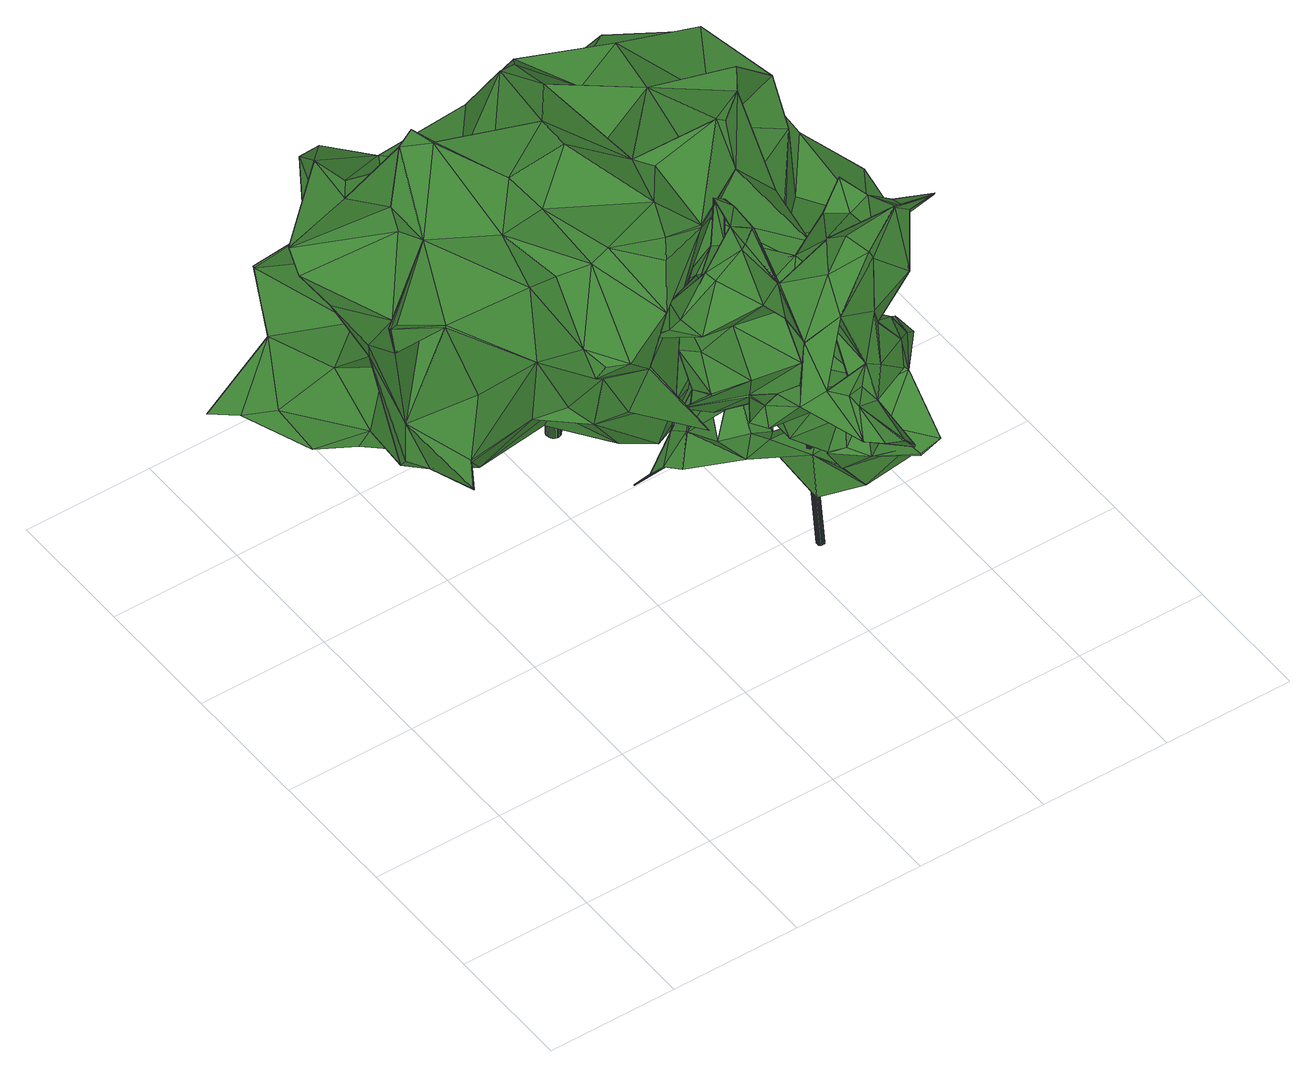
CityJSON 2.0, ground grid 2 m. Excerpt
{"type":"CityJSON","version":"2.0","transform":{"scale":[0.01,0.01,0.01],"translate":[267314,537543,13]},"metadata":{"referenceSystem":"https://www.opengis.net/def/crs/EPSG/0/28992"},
"CityObjects":{
"tree1":{"type":"SolitaryVegetationObject","attributes":{"gtid":523,"crown_width_m":7.42,"crown_median_z":16.49,"crown_r50_m":0.291,"crown_porosity":0.908,"trunk_H_m":3.47,"trunk_DBH_m":0.217,"trunk_radius_m":0.108,"trunk_base_height_m":13.02,"original_gtid":"525"},"geometry":[{"type":"Solid","lod":"3","boundaries":[[[[0,1,2]],[[3,4,5]],[[6,7,8]],[[9,10,11]],[[12,13,14]],[[15,16,17]],[[18,19,20]],[[21,22,23]],[[24,25,26]],[[27,28,29]],[[30,31,32]],[[33,34,35]],[[36,24,26]],[[37,38,39]],[[37,39,40]],[[41,42,43]],[[44,10,45]],[[46,47,48]],[[30,49,50]],[[51,13,52]],[[25,36,26]],[[53,54,55]],[[56,57,58]],[[56,58,59]],[[32,60,61]],[[43,62,63]],[[4,64,65]],[[66,67,68]],[[69,70,38]],[[3,71,72]],[[54,62,73]],[[74,22,75]],[[35,76,77]],[[78,27,79]],[[80,27,78]],[[65,81,82]],[[40,81,65]],[[83,84,85]],[[55,86,87]],[[88,89,90]],[[91,92,56]],[[72,93,94]],[[95,96,97]],[[98,99,100]],[[101,102,103]],[[18,103,102]],[[7,104,105]],[[106,107,62]],[[63,62,107]],[[45,108,109]],[[110,98,111]],[[112,111,98]],[[112,98,100]],[[100,99,74]],[[84,95,113]],[[113,95,0]],[[65,82,114]],[[99,115,116]],[[18,101,103]],[[95,97,117]],[[118,96,95]],[[119,120,88]],[[121,122,123]],[[121,123,54]],[[53,124,125]],[[126,27,127]],[[115,128,116]],[[34,36,25]],[[36,33,60]],[[109,129,117]],[[130,122,121]],[[131,132,133]],[[35,77,33]],[[37,69,38]],[[77,76,134]],[[22,21,135]],[[136,22,135]],[[107,1,137]],[[24,138,139]],[[140,141,69]],[[24,139,25]],[[102,142,143]],[[61,60,144]],[[61,144,134]],[[33,36,34]],[[139,138,34]],[[92,128,115]],[[25,139,34]],[[133,132,52]],[[145,146,147]],[[148,145,147]],[[48,149,70]],[[150,151,66]],[[152,14,153]],[[106,125,85]],[[119,107,137]],[[55,150,53]],[[15,17,87]],[[154,55,17]],[[155,122,130]],[[156,157,47]],[[158,159,160]],[[161,160,159]],[[161,158,160]],[[162,163,164]],[[153,51,115]],[[52,165,51]],[[53,62,54]],[[2,84,113]],[[113,0,2]],[[40,39,81]],[[145,81,39]],[[112,166,111]],[[43,42,62]],[[38,70,145]],[[94,93,167]],[[168,83,124]],[[74,21,23]],[[99,21,74]],[[169,170,171]],[[101,172,155]],[[124,150,173]],[[90,174,175]],[[169,6,176]],[[83,95,84]],[[158,177,159]],[[178,159,177]],[[135,87,179]],[[180,59,181]],[[164,135,162]],[[182,28,11]],[[11,44,183]],[[183,180,11]],[[23,22,74]],[[161,184,158]],[[93,184,161]],[[37,64,185]],[[182,186,131]],[[1,84,2]],[[85,84,1]],[[187,73,62]],[[69,141,188]],[[35,141,76]],[[140,76,141]],[[154,17,16]],[[102,101,130]],[[102,130,104]],[[150,55,154]],[[189,110,190]],[[189,190,82]],[[167,93,161]],[[46,188,191]],[[192,193,81]],[[192,81,194]],[[41,90,175]],[[90,41,88]],[[119,88,41]],[[63,119,41]],[[32,195,36]],[[32,36,60]],[[90,196,174]],[[117,97,45]],[[117,45,109]],[[100,166,112]],[[185,69,37]],[[197,198,199]],[[14,79,200]],[[188,141,201]],[[201,202,34]],[[19,18,102]],[[175,169,176]],[[92,165,57]],[[51,165,92]],[[197,4,198]],[[182,203,28]],[[29,28,203]],[[88,204,89]],[[149,205,146]],[[136,179,206]],[[106,53,125]],[[53,150,124]],[[27,207,208]],[[14,194,79]],[[102,143,49]],[[96,44,97]],[[202,201,141]],[[79,194,78]],[[89,208,207]],[[62,53,106]],[[148,205,127]],[[85,1,106]],[[79,27,29]],[[114,198,65]],[[4,65,198]],[[118,66,68]],[[209,174,196]],[[116,21,99]],[[91,59,68]],[[210,66,151]],[[210,67,66]],[[31,171,211]],[[138,31,211]],[[48,157,149]],[[167,155,172]],[[167,172,94]],[[212,12,14]],[[116,128,21]],[[51,92,115]],[[28,27,208]],[[28,208,213]],[[130,121,104]],[[135,164,214]],[[15,135,214]],[[155,130,101]],[[8,7,105]],[[210,154,215]],[[210,151,154]],[[14,152,193]],[[131,186,132]],[[194,14,193]],[[192,194,193]],[[213,9,28]],[[216,184,72]],[[68,183,118]],[[11,28,9]],[[207,126,89]],[[89,126,196]],[[85,125,124]],[[135,179,136]],[[89,196,90]],[[110,189,193]],[[193,189,82]],[[159,217,206]],[[167,159,155]],[[159,167,161]],[[93,72,184]],[[159,206,155]],[[155,206,122]],[[138,195,31]],[[85,124,83]],[[19,32,61]],[[181,58,186]],[[181,186,11]],[[69,188,70]],[[48,70,188]],[[188,211,191]],[[30,32,49]],[[15,210,215]],[[61,20,19]],[[206,86,122]],[[63,41,43]],[[80,218,145]],[[78,218,80]],[[174,169,175]],[[14,13,153]],[[51,153,13]],[[12,52,13]],[[83,168,95]],[[108,204,120]],[[110,111,190]],[[201,34,138]],[[183,68,180]],[[217,178,75]],[[217,75,136]],[[59,180,68]],[[74,75,100]],[[118,168,66]],[[95,168,118]],[[35,202,141]],[[213,108,45]],[[211,188,201]],[[211,201,138]],[[34,202,35]],[[204,213,208]],[[204,208,89]],[[182,131,219]],[[166,190,111]],[[166,198,190]],[[91,220,92]],[[204,108,213]],[[104,73,187]],[[121,73,104]],[[54,73,121]],[[76,140,221]],[[185,221,140]],[[140,69,185]],[[49,32,19]],[[0,137,1]],[[47,209,156]],[[205,156,196]],[[149,156,205]],[[196,156,209]],[[59,91,56]],[[57,165,132]],[[9,45,10]],[[213,45,9]],[[145,39,38]],[[47,171,209]],[[44,45,97]],[[36,195,24]],[[120,222,108]],[[180,181,11]],[[96,118,183]],[[58,181,59]],[[5,197,71]],[[5,71,3]],[[148,146,205]],[[148,147,146]],[[72,71,216]],[[197,216,71]],[[63,107,119]],[[1,107,106]],[[88,120,204]],[[109,108,222]],[[120,137,222]],[[205,196,126]],[[102,49,19]],[[33,144,60]],[[77,144,33]],[[142,102,104]],[[200,29,219]],[[185,3,221]],[[134,76,221]],[[72,223,3]],[[219,12,200]],[[212,200,12]],[[212,14,200]],[[221,3,223]],[[221,223,18]],[[115,99,224]],[[7,143,142]],[[151,150,154]],[[82,190,198]],[[10,44,11]],[[183,44,96]],[[80,145,148]],[[80,127,27]],[[70,146,145]],[[50,49,143]],[[70,149,146]],[[46,191,47]],[[171,47,191]],[[171,191,211]],[[80,148,127]],[[57,132,186]],[[159,178,217]],[[31,195,32]],[[169,171,50]],[[171,30,50]],[[46,48,188]],[[15,87,135]],[[15,214,210]],[[225,210,164]],[[214,164,210]],[[134,144,77]],[[54,123,55]],[[94,223,72]],[[206,217,136]],[[197,5,4]],[[172,101,223]],[[172,223,94]],[[101,18,223]],[[86,55,123]],[[86,123,122]],[[100,226,166]],[[158,166,226]],[[227,92,163]],[[220,163,92]],[[220,228,163]],[[92,162,128]],[[12,133,52]],[[158,226,177]],[[100,177,226]],[[91,68,67]],[[176,6,8]],[[135,21,128]],[[209,171,170]],[[162,227,163]],[[158,199,166]],[[184,216,199]],[[184,199,158]],[[216,197,199]],[[166,199,198]],[[98,224,99]],[[207,27,126]],[[169,143,7]],[[126,127,205]],[[135,128,162]],[[206,87,86]],[[87,206,179]],[[229,220,91]],[[67,229,91]],[[228,220,229]],[[210,229,67]],[[229,163,228]],[[225,164,229]],[[225,229,210]],[[156,149,157]],[[169,50,143]],[[209,170,174]],[[174,170,169]],[[95,129,0]],[[117,129,95]],[[177,100,75]],[[24,195,138]],[[171,31,30]],[[56,92,57]],[[165,52,132]],[[164,163,229]],[[134,20,61]],[[18,20,221]],[[221,20,134]],[[114,82,198]],[[78,194,218]],[[145,218,81]],[[194,81,218]],[[219,29,203]],[[219,203,182]],[[104,187,105]],[[40,64,37]],[[65,64,40]],[[115,224,153]],[[153,224,152]],[[55,87,17]],[[15,215,16]],[[154,16,215]],[[81,230,82]],[[193,82,230]],[[193,230,81]],[[136,75,22]],[[66,173,150]],[[168,173,66]],[[124,173,168]],[[58,57,186]],[[186,182,11]],[[185,231,3]],[[3,231,4]],[[29,200,79]],[[169,7,6]],[[137,120,119]],[[64,231,185]],[[64,4,231]],[[110,224,98]],[[152,224,110]],[[152,110,193]],[[176,8,175]],[[8,41,175]],[[8,42,41]],[[62,42,187]],[[8,187,42]],[[219,131,12]],[[133,12,131]],[[7,142,104]],[[8,105,187]],[[137,0,129]],[[137,129,109]],[[177,75,178]],[[109,222,137]],[[47,157,48]],[[92,227,162]],[[232,233,234]],[[232,234,235]],[[235,234,236]],[[235,236,237]],[[234,233,238]],[[234,238,236]],[[236,238,239]],[[236,239,237]],[[238,233,240]],[[238,240,239]],[[239,240,241]],[[239,241,237]],[[240,233,242]],[[240,242,241]],[[241,242,243]],[[241,243,237]],[[242,233,244]],[[242,244,243]],[[243,244,245]],[[243,245,237]],[[244,233,246]],[[244,246,245]],[[245,246,247]],[[245,247,237]],[[246,233,248]],[[246,248,247]],[[247,248,249]],[[247,249,237]],[[248,233,250]],[[248,250,249]],[[249,250,251]],[[249,251,237]],[[250,233,252]],[[250,252,251]],[[251,252,253]],[[251,253,237]],[[252,233,254]],[[252,254,253]],[[253,254,255]],[[253,255,237]],[[254,233,256]],[[254,256,255]],[[255,256,257]],[[255,257,237]],[[256,233,258]],[[256,258,257]],[[257,258,259]],[[257,259,237]],[[258,233,260]],[[258,260,259]],[[259,260,261]],[[259,261,237]],[[260,233,262]],[[260,262,261]],[[261,262,263]],[[261,263,237]],[[262,233,264]],[[262,264,263]],[[263,264,265]],[[263,265,237]],[[264,233,266]],[[264,266,265]],[[265,266,267]],[[265,267,237]],[[266,233,268]],[[266,268,267]],[[267,268,269]],[[267,269,237]],[[268,233,270]],[[268,270,269]],[[269,270,271]],[[269,271,237]],[[270,233,272]],[[270,272,271]],[[271,272,273]],[[271,273,237]],[[272,233,274]],[[272,274,273]],[[273,274,275]],[[273,275,237]],[[274,233,276]],[[274,276,275]],[[275,276,277]],[[275,277,237]],[[276,233,278]],[[276,278,277]],[[277,278,279]],[[277,279,237]],[[278,233,280]],[[278,280,279]],[[279,280,281]],[[279,281,237]],[[280,233,232]],[[280,232,281]],[[281,232,235]],[[281,235,237]]]]}]},
"tree2":{"type":"SolitaryVegetationObject","attributes":{"gtid":524,"crown_width_m":3.81,"crown_median_z":17.08,"crown_r50_m":0.229,"crown_porosity":0.937,"trunk_H_m":3.74,"trunk_DBH_m":0.11,"trunk_radius_m":0.0548,"trunk_base_height_m":13.34,"original_gtid":"526"},"geometry":[{"type":"Solid","lod":"3","boundaries":[[[[282,283,284]],[[285,286,287]],[[288,289,290]],[[291,292,293]],[[291,293,294]],[[295,296,297]],[[297,296,298]],[[299,282,284]],[[300,301,302]],[[300,303,301]],[[304,305,306]],[[307,308,309]],[[293,310,311]],[[312,313,314]],[[315,310,316]],[[317,318,319]],[[320,321,322]],[[323,324,325]],[[326,327,328]],[[329,314,330]],[[331,332,329]],[[333,295,334]],[[335,310,336]],[[323,325,329]],[[337,338,339]],[[340,334,341]],[[340,341,342]],[[343,344,345]],[[346,347,348]],[[346,348,349]],[[350,351,352]],[[353,306,354]],[[306,355,354]],[[356,357,358]],[[359,360,361]],[[348,362,363]],[[358,361,360]],[[364,365,366]],[[367,368,369]],[[370,371,328]],[[372,328,371]],[[373,335,374]],[[375,376,377]],[[333,334,378]],[[379,380,381]],[[381,380,316]],[[382,383,337]],[[384,309,385]],[[386,387,388]],[[377,376,389]],[[301,390,332]],[[391,392,289]],[[393,394,395]],[[312,329,390]],[[316,293,381]],[[292,381,293]],[[396,397,398]],[[399,397,396]],[[324,323,349]],[[388,393,400]],[[329,346,323]],[[324,300,302]],[[401,402,285]],[[325,324,403]],[[293,311,294]],[[295,333,296]],[[404,405,406]],[[407,383,408]],[[409,397,399]],[[295,297,410]],[[321,411,412]],[[375,413,288]],[[414,375,288]],[[405,319,318]],[[415,285,287]],[[327,416,343]],[[351,417,418]],[[405,419,319]],[[351,335,352]],[[307,420,308]],[[421,309,392]],[[290,392,309]],[[422,312,423]],[[399,347,409]],[[424,425,426]],[[427,428,336]],[[291,429,379]],[[430,431,401]],[[385,309,432]],[[308,432,309]],[[299,433,434]],[[381,292,379]],[[291,379,292]],[[435,436,437]],[[334,340,378]],[[303,438,301]],[[426,439,395]],[[440,395,439]],[[352,441,350]],[[442,408,443]],[[322,444,445]],[[396,443,399]],[[403,324,302]],[[446,447,448]],[[346,349,323]],[[427,449,391]],[[450,449,427]],[[395,394,426]],[[451,291,294]],[[451,450,291]],[[442,452,408]],[[453,408,452]],[[454,340,342]],[[326,328,455]],[[454,339,456]],[[432,308,457]],[[400,393,440]],[[458,459,375]],[[410,297,460]],[[336,428,461]],[[386,369,283]],[[293,316,310]],[[335,373,310]],[[343,416,462]],[[463,412,464]],[[321,412,463]],[[465,394,388]],[[372,455,328]],[[466,398,461]],[[425,424,467]],[[425,467,462]],[[462,467,343]],[[449,321,391]],[[391,321,463]],[[466,468,396]],[[443,396,468]],[[344,343,467]],[[348,469,349]],[[348,470,469]],[[461,471,352]],[[389,376,472]],[[473,387,282]],[[388,387,473]],[[474,475,476]],[[476,475,289]],[[477,390,301]],[[335,423,478]],[[290,289,392]],[[459,472,376]],[[479,389,472]],[[284,283,480]],[[454,481,339]],[[424,426,482]],[[360,356,358]],[[483,340,484]],[[340,456,484]],[[421,392,391]],[[452,468,485]],[[369,338,480]],[[337,480,338]],[[396,398,466]],[[461,398,471]],[[312,314,329]],[[330,486,329]],[[374,486,330]],[[487,426,465]],[[287,286,445]],[[312,422,488]],[[288,377,289]],[[459,376,375]],[[372,489,490]],[[372,490,455]],[[284,408,453]],[[462,435,425]],[[437,491,435]],[[476,492,458]],[[398,397,471]],[[453,452,360]],[[374,478,486]],[[385,432,493]],[[325,331,329]],[[494,382,469]],[[355,436,354]],[[484,436,355]],[[416,410,460]],[[416,327,410]],[[298,296,333]],[[299,360,495]],[[470,494,469]],[[496,320,322]],[[497,496,322]],[[382,337,339]],[[395,440,393]],[[386,388,400]],[[466,492,498]],[[466,458,492]],[[369,499,367]],[[369,500,499]],[[501,375,317]],[[310,315,417]],[[351,336,417]],[[310,417,336]],[[485,502,503]],[[488,294,311]],[[504,344,467]],[[407,337,383]],[[479,461,505]],[[506,364,366]],[[309,421,307]],[[303,507,438]],[[438,507,508]],[[440,499,400]],[[509,362,510]],[[442,468,452]],[[504,467,482]],[[482,467,424]],[[339,511,382]],[[457,308,420]],[[336,512,427]],[[510,362,348]],[[311,313,488]],[[374,313,373]],[[331,403,301]],[[442,443,468]],[[494,383,382]],[[511,300,324]],[[360,299,453]],[[284,453,299]],[[349,469,511]],[[469,382,511]],[[349,511,324]],[[391,475,427]],[[289,475,391]],[[505,461,428]],[[486,513,346]],[[413,514,515]],[[472,466,479]],[[433,516,465]],[[400,499,500]],[[441,352,517]],[[343,518,327]],[[445,444,287]],[[519,287,444]],[[342,508,507]],[[505,498,492]],[[380,379,429]],[[506,520,305]],[[488,519,294]],[[462,354,436]],[[450,315,429]],[[431,363,362]],[[431,362,509]],[[300,511,521]],[[300,521,303]],[[325,403,331]],[[329,486,346]],[[335,478,374]],[[463,421,391]],[[358,404,344]],[[492,476,479]],[[492,479,505]],[[522,363,523]],[[470,443,494]],[[489,402,524]],[[525,512,351]],[[351,512,336]],[[485,503,452]],[[493,420,307]],[[464,493,307]],[[421,464,307]],[[360,452,526]],[[457,493,432]],[[457,420,493]],[[527,385,493]],[[527,493,528]],[[464,528,493]],[[449,451,519]],[[377,389,289]],[[403,302,301]],[[476,529,474]],[[503,474,529]],[[520,506,366]],[[340,298,378]],[[297,298,340]],[[342,303,454]],[[291,450,429]],[[297,483,460]],[[421,463,464]],[[380,429,316]],[[315,316,429]],[[456,340,454]],[[445,530,372]],[[480,407,284]],[[488,417,519]],[[484,460,483]],[[437,436,484]],[[354,343,345]],[[373,313,310]],[[311,310,313]],[[519,512,525]],[[417,512,519]],[[285,489,530]],[[378,298,333]],[[471,397,517]],[[475,474,498]],[[475,498,505]],[[441,531,423]],[[433,465,434]],[[488,313,312]],[[473,434,465]],[[473,465,388]],[[314,313,330]],[[374,330,313]],[[450,451,449]],[[466,461,479]],[[318,406,405]],[[352,336,461]],[[352,335,336]],[[446,350,447]],[[475,505,428]],[[428,427,475]],[[327,326,532]],[[327,532,410]],[[318,413,515]],[[318,515,384]],[[533,406,318]],[[482,426,487]],[[516,433,495]],[[516,495,482]],[[339,338,368]],[[369,368,338]],[[506,305,304]],[[369,480,283]],[[534,515,514]],[[370,520,371]],[[522,523,347]],[[423,447,441]],[[417,535,512]],[[315,535,417]],[[512,535,427]],[[360,526,356]],[[339,481,536]],[[521,536,481]],[[427,535,450]],[[371,320,372]],[[371,412,320]],[[489,372,530]],[[371,520,366]],[[447,350,441]],[[452,503,526]],[[537,423,531]],[[508,524,402]],[[352,471,517]],[[329,332,390]],[[509,401,431]],[[353,345,528]],[[335,422,423]],[[447,423,523]],[[509,538,312]],[[510,538,509]],[[538,510,423]],[[423,510,347]],[[446,525,350]],[[375,377,317]],[[287,525,446]],[[465,426,394]],[[339,368,456]],[[437,368,367]],[[456,368,437]],[[519,525,287]],[[363,431,430]],[[285,402,489]],[[509,312,390]],[[537,531,517]],[[412,371,366]],[[412,366,464]],[[348,347,510]],[[503,502,474]],[[370,539,518]],[[487,516,482]],[[365,506,540]],[[506,304,540]],[[487,465,516]],[[367,439,491]],[[434,282,299]],[[473,282,434]],[[350,525,351]],[[439,367,499]],[[439,499,440]],[[304,306,540]],[[495,433,299]],[[495,504,482]],[[423,312,538]],[[286,530,445]],[[318,317,413]],[[423,347,523]],[[501,317,541]],[[518,343,354]],[[522,348,363]],[[347,346,513]],[[347,513,409]],[[542,527,528]],[[416,305,518]],[[484,305,416]],[[306,305,484]],[[351,418,335]],[[520,370,518]],[[408,284,407]],[[460,484,416]],[[480,337,407]],[[517,531,441]],[[501,419,534]],[[347,399,522]],[[348,522,470]],[[470,522,443]],[[399,443,522]],[[288,413,377]],[[317,377,413]],[[443,408,383]],[[443,383,494]],[[438,477,301]],[[297,340,483]],[[430,415,523]],[[363,430,523]],[[511,536,521]],[[365,364,506]],[[543,458,375]],[[543,375,526]],[[458,529,476]],[[468,466,502]],[[468,502,485]],[[503,529,543]],[[415,401,285]],[[384,385,527]],[[523,448,447]],[[415,448,523]],[[414,309,384]],[[356,526,414]],[[414,384,356]],[[445,372,497]],[[309,414,290]],[[530,286,285]],[[401,477,402]],[[511,339,536]],[[513,478,537]],[[513,537,409]],[[435,462,436]],[[295,341,334]],[[295,410,341]],[[532,342,341]],[[532,341,410]],[[501,534,514]],[[501,514,375]],[[366,544,464]],[[464,544,528]],[[528,544,353]],[[366,353,544]],[[437,367,491]],[[545,360,359]],[[508,342,524]],[[303,521,481]],[[303,481,454]],[[384,515,356]],[[354,345,353]],[[404,406,344]],[[484,456,437]],[[502,498,474]],[[342,507,303]],[[496,497,320]],[[372,320,497]],[[497,322,445]],[[294,519,451]],[[518,546,520]],[[305,520,546]],[[305,546,518]],[[415,287,448]],[[446,448,287]],[[306,353,365]],[[366,365,353]],[[315,450,535]],[[331,301,332]],[[476,289,389]],[[476,389,479]],[[532,326,490]],[[455,490,326]],[[532,490,524]],[[489,524,490]],[[288,547,414]],[[290,414,547]],[[290,547,288]],[[462,416,354]],[[320,411,321]],[[543,526,503]],[[472,459,466]],[[458,466,459]],[[306,484,355]],[[545,504,360]],[[504,495,360]],[[449,444,321]],[[322,321,444]],[[488,418,417]],[[386,500,369]],[[400,500,386]],[[438,508,402]],[[438,402,477]],[[543,529,458]],[[486,478,513]],[[344,361,358]],[[430,401,415]],[[509,390,401]],[[477,401,390]],[[335,418,422]],[[545,359,504]],[[359,344,504]],[[526,375,414]],[[449,519,444]],[[422,418,488]],[[318,384,542]],[[318,542,533]],[[518,354,416]],[[384,527,542]],[[359,361,344]],[[356,515,534]],[[413,375,514]],[[542,528,345]],[[524,548,532]],[[342,532,548]],[[342,548,524]],[[542,345,533]],[[406,345,344]],[[406,533,345]],[[283,387,386]],[[282,387,283]],[[466,498,502]],[[306,365,540]],[[426,425,439]],[[425,435,439]],[[435,491,439]],[[412,411,320]],[[404,358,357]],[[317,319,541]],[[423,537,478]],[[501,319,419]],[[397,537,517]],[[409,537,397]],[[388,394,393]],[[405,404,419]],[[404,357,419]],[[357,356,419]],[[356,534,419]],[[328,539,370]],[[327,518,539]],[[327,539,328]],[[501,541,319]],[[549,550,551]],[[549,551,552]],[[552,551,553]],[[552,553,554]],[[551,550,555]],[[551,555,553]],[[553,555,556]],[[553,556,554]],[[555,550,557]],[[555,557,556]],[[556,557,558]],[[556,558,554]],[[557,550,559]],[[557,559,558]],[[558,559,560]],[[558,560,554]],[[559,550,561]],[[559,561,560]],[[560,561,562]],[[560,562,554]],[[561,550,563]],[[561,563,562]],[[562,563,564]],[[562,564,554]],[[563,550,565]],[[563,565,564]],[[564,565,566]],[[564,566,554]],[[565,550,567]],[[565,567,566]],[[566,567,568]],[[566,568,554]],[[567,550,569]],[[567,569,568]],[[568,569,570]],[[568,570,554]],[[569,550,571]],[[569,571,570]],[[570,571,572]],[[570,572,554]],[[571,550,573]],[[571,573,572]],[[572,573,574]],[[572,574,554]],[[573,550,575]],[[573,575,574]],[[574,575,576]],[[574,576,554]],[[575,550,577]],[[575,577,576]],[[576,577,578]],[[576,578,554]],[[577,550,579]],[[577,579,578]],[[578,579,580]],[[578,580,554]],[[579,550,581]],[[579,581,580]],[[580,581,582]],[[580,582,554]],[[581,550,583]],[[581,583,582]],[[582,583,584]],[[582,584,554]],[[583,550,585]],[[583,585,584]],[[584,585,586]],[[584,586,554]],[[585,550,587]],[[585,587,586]],[[586,587,588]],[[586,588,554]],[[587,550,589]],[[587,589,588]],[[588,589,590]],[[588,590,554]],[[589,550,591]],[[589,591,590]],[[590,591,592]],[[590,592,554]],[[591,550,593]],[[591,593,592]],[[592,593,594]],[[592,594,554]],[[593,550,595]],[[593,595,594]],[[594,595,596]],[[594,596,554]],[[595,550,597]],[[595,597,596]],[[596,597,598]],[[596,598,554]],[[597,550,549]],[[597,549,598]],[[598,549,552]],[[598,552,554]]]]}]}
},
"vertices":[
[110,939,161],[131,923,129],[29,910,159],[740,594,337],[701,555,478],[698,518,438],[460,788,221],[479,761,190],[439,817,127],[246,958,497],[209,952,502],[199,903,540],[266,744,645],[270,728,676],[428,704,644],[183,522,298],[164,488,282],[184,522,294],[697,608,250],[709,697,236],[825,654,201],[312,446,493],[317,424,453],[325,414,478],[874,882,140],[928,892,163],[876,881,139],[450,911,494],[315,920,469],[369,810,513],[733,790,257],[794,859,258],[776,741,190],[921,725,147],[935,833,176],[961,719,235],[890,834,154],[810,717,498],[784,844,502],[712,724,512],[715,665,612],[404,925,169],[367,839,134],[314,894,176],[210,897,422],[209,939,352],[730,863,348],[695,924,267],[741,916,420],[698,730,257],[670,788,270],[262,720,685],[248,750,694],[219,730,128],[351,671,181],[248,594,189],[198,710,565],[193,720,605],[81,794,533],[80,770,501],[839,713,98],[813,689,127],[317,798,113],[274,951,134],[695,675,503],[695,635,602],[156,717,350],[132,685,411],[105,734,461],[839,779,402],[769,871,479],[689,483,414],[702,478,291],[395,718,168],[352,395,484],[401,422,425],[905,629,249],[960,651,211],[489,855,592],[459,844,606],[543,932,508],[626,743,561],[635,598,614],[101,848,174],[61,877,164],[131,811,114],[357,581,242],[304,553,280],[362,969,207],[451,954,323],[459,976,207],[132,630,501],[207,665,580],[611,514,289],[700,485,242],[103,874,290],[112,918,377],[113,922,377],[377,482,616],[349,480,604],[420,408,530],[599,556,183],[574,679,223],[607,632,266],[511,702,182],[454,803,114],[225,810,139],[245,940,131],[263,924,326],[170,947,305],[481,523,609],[466,477,588],[449,450,577],[28,908,161],[650,597,604],[276,582,617],[311,507,580],[144,934,318],[172,776,356],[274,961,142],[324,930,195],[472,655,184],[433,536,175],[360,604,195],[183,753,166],[174,765,132],[530,937,404],[549,949,446],[299,551,531],[153,900,214],[519,644,199],[260,741,637],[220,738,688],[247,751,691],[861,597,200],[295,529,411],[345,448,417],[236,949,152],[880,887,233],[928,893,166],[833,696,276],[885,760,314],[527,724,205],[558,752,242],[847,687,138],[648,846,548],[670,935,445],[648,888,451],[567,945,475],[707,962,434],[149,635,217],[141,612,247],[423,647,650],[327,639,648],[160,583,246],[470,497,184],[614,953,302],[655,893,379],[522,518,413],[464,450,304],[509,534,378],[576,527,293],[204,609,468],[114,608,513],[202,608,466],[218,736,690],[539,497,549],[577,526,247],[161,804,255],[577,855,258],[668,946,238],[701,911,261],[599,553,184],[203,749,277],[567,953,258],[476,946,206],[436,811,226],[404,423,426],[433,329,367],[343,525,303],[111,787,500],[82,797,531],[204,839,552],[157,798,464],[635,523,384],[807,675,434],[184,812,552],[453,802,111],[806,799,354],[536,598,583],[540,498,552],[757,849,310],[538,723,519],[516,623,587],[490,788,609],[845,857,180],[570,960,274],[699,473,450],[637,556,554],[607,571,468],[382,753,548],[891,808,268],[921,781,252],[247,800,472],[341,931,318],[607,963,401],[362,492,287],[505,893,402],[357,901,437],[668,949,239],[139,609,321],[796,860,261],[321,691,577],[315,918,442],[250,600,319],[162,487,285],[686,482,413],[394,459,318],[577,826,522],[295,704,579],[112,610,514],[757,612,310],[214,896,282],[707,536,250],[355,601,605],[183,635,461],[462,504,464],[132,620,501],[95,573,508],[97,574,505],[617,645,536],[679,604,438],[486,746,2],[475,745,2],[485,748,2],[475,722,349],[474,725,349],[464,721,349],[484,751,3],[473,727,349],[482,753,3],[471,729,350],[480,755,3],[469,731,350],[477,756,3],[466,732,350],[474,756,3],[463,732,349],[472,755,2],[460,731,349],[469,754,2],[458,730,349],[467,752,2],[456,728,349],[465,750,2],[454,726,349],[464,747,2],[453,723,349],[464,744,2],[453,721,348],[465,742,1],[454,718,348],[466,739,1],[455,715,348],[468,737,1],[457,713,348],[470,735,1],[459,712,348],[473,734,1],[462,711,348],[476,734,1],[465,710,348],[479,735,1],[467,711,348],[481,736,1],[470,712,348],[483,738,2],[472,714,348],[485,740,2],[474,716,349],[486,743,2],[474,719,349],
[704,389,567],[706,349,553],[649,392,482],[551,329,363],[512,372,331],[535,397,309],[569,517,481],[542,549,401],[543,514,444],[456,466,174],[452,489,142],[479,492,140],[467,438,186],[573,123,429],[583,95,451],[568,176,458],[584,96,452],[675,410,568],[679,267,283],[626,229,288],[693,212,268],[637,260,352],[629,258,492],[583,216,452],[601,285,500],[470,471,468],[412,434,470],[470,472,469],[551,459,172],[538,441,176],[606,336,216],[589,403,181],[613,337,132],[505,498,177],[480,494,140],[574,519,566],[550,446,586],[573,471,590],[429,385,366],[498,416,327],[428,386,365],[729,271,231],[727,214,276],[715,240,242],[454,222,445],[492,204,478],[470,253,454],[657,286,171],[615,338,132],[689,236,262],[620,285,225],[584,94,451],[615,115,405],[611,435,177],[593,500,246],[712,306,438],[674,284,469],[703,270,430],[603,183,444],[557,148,421],[578,224,395],[528,246,543],[550,334,570],[549,336,569],[687,323,209],[686,394,236],[728,311,293],[730,311,293],[612,455,310],[593,498,246],[643,487,268],[557,330,504],[530,246,542],[598,276,526],[555,410,538],[552,446,585],[547,405,588],[582,346,514],[621,397,530],[569,378,528],[679,267,281],[667,328,324],[623,312,410],[625,311,479],[582,328,408],[725,282,535],[673,282,469],[726,283,533],[491,253,464],[496,326,399],[495,325,397],[607,428,174],[639,363,200],[582,504,486],[636,524,423],[571,518,481],[616,116,407],[430,497,130],[431,498,130],[431,497,129],[750,323,372],[690,354,387],[504,439,531],[443,408,503],[748,349,562],[724,359,559],[765,378,568],[561,543,403],[618,286,224],[503,499,339],[513,504,413],[805,337,590],[751,321,605],[776,313,620],[682,451,304],[694,455,263],[678,485,265],[712,430,282],[804,337,588],[582,268,291],[581,267,292],[693,211,266],[556,400,615],[555,401,617],[554,401,616],[651,378,433],[682,420,429],[702,420,230],[555,148,422],[480,386,330],[534,376,364],[574,517,565],[509,458,500],[595,339,354],[532,200,488],[530,447,195],[575,434,194],[574,470,589],[412,433,468],[504,490,413],[588,408,197],[655,382,225],[634,299,639],[656,277,614],[723,314,631],[526,522,290],[571,511,294],[452,491,143],[603,297,358],[605,257,297],[429,414,488],[711,424,603],[712,425,601],[662,277,600],[580,237,569],[650,258,523],[604,255,297],[723,313,629],[777,312,619],[662,421,306],[683,422,428],[688,401,375],[498,416,325],[480,385,328],[585,442,315],[644,399,306],[607,415,329],[500,463,296],[480,482,216],[480,447,242],[602,415,443],[648,393,482],[685,239,412],[444,252,437],[636,223,459],[411,432,469],[635,522,422],[636,523,423],[560,188,473],[643,489,268],[580,236,571],[514,462,359],[536,421,428],[735,392,582],[645,479,346],[594,284,602],[666,414,366],[778,347,339],[772,382,338],[677,484,264],[637,524,422],[735,393,580],[545,473,388],[519,503,335],[562,541,403],[580,266,290],[656,381,224],[624,525,361],[658,314,477],[631,297,389],[629,336,607],[589,199,465],[609,219,480],[582,396,381],[668,350,205],[701,332,580],[538,392,201],[518,267,356],[511,272,388],[662,278,599],[624,523,361],[469,396,466],[760,364,364],[675,408,570],[427,385,366],[428,384,366],[605,460,317],[751,319,605],[733,326,584],[582,504,572],[583,434,338],[558,449,418],[629,336,605],[572,510,295],[632,267,404],[608,265,376],[607,266,375],[620,287,226],[685,323,211],[728,289,343],[540,492,281],[686,395,234],[580,503,571],[551,447,584],[704,388,569],[692,455,263],[510,230,488],[481,446,242],[538,250,417],[675,304,328],[685,361,331],[637,356,316],[518,265,355],[561,465,292],[570,456,475],[509,422,527],[547,366,505],[545,513,443],[517,345,359],[685,396,235],[526,227,431],[545,405,588],[573,471,588],[482,481,216],[689,352,387],[700,420,231],[667,350,207],[489,252,465],[613,287,497],[580,504,573],[542,408,577],[559,486,466],[602,373,466],[634,323,521],[527,229,433],[557,486,467],[538,248,415],[630,345,34],[625,345,34],[630,346,34],[608,359,408],[608,361,408],[602,360,408],[630,348,34],[607,362,408],[629,349,34],[606,363,408],[628,350,34],[605,364,408],[627,350,34],[604,365,407],[625,351,34],[603,365,407],[624,350,34],[601,365,407],[622,350,34],[600,364,407],[621,349,34],[599,364,407],[620,348,34],[598,362,407],[620,347,34],[597,361,407],[620,345,34],[597,360,407],[620,344,34],[597,358,407],[620,342,34],[598,357,407],[621,341,34],[598,356,407],[622,340,34],[599,355,408],[623,340,34],[601,354,408],[625,340,34],[602,354,408],[626,340,34],[604,354,408],[628,340,34],[605,355,408],[629,341,34],[606,355,408],[630,342,34],[607,357,408],[630,343,34],[608,358,408]
]}
